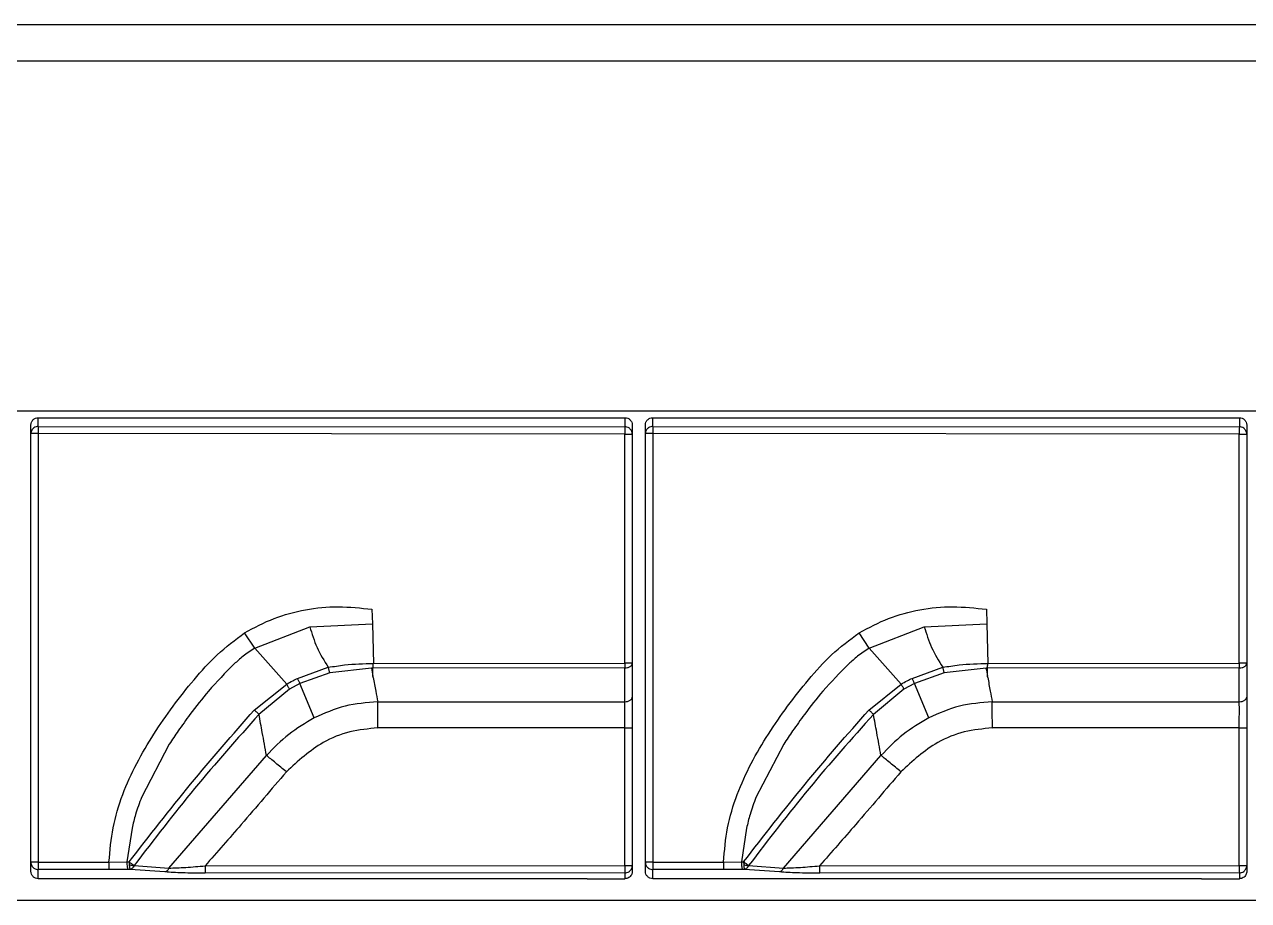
# Model space of a CAD drawing. Header units: millimetres. Extents: x 271 to 405, y 465 to 539.
# Drawn here: x 324.9 to 338.24, y 507.01 to 516.55 of the extents above; entities that cross this region are included whole.
import ezdxf

# ---------------------------------------------------------------- set-up
doc = ezdxf.new("R2010")
doc.units = ezdxf.units.MM

msp = doc.modelspace()

# ---------------------------------------------------------------- linework, layer by layer
at = {"color": 7, "linetype": 'Continuous', "lineweight": 25}
for p, q in [((290.122, 516.554), (359.573, 516.554)), ((290.122, 516.554), (358.667, 516.554)), ((359.573, 516.154), (290.122, 516.154)), ((358.126, 512.342), (291.621, 512.341)), ((324.974, 512.096), (324.974, 512.189)), ((325.055, 512.269), (331.445, 512.269)), ((325.055, 512.175), (325.055, 512.269)), ((325.055, 512.175), (331.445, 512.17)), ((331.445, 512.269), (331.445, 512.17)), ((331.526, 512.189), (331.526, 512.091)), ((331.668, 512.096), (331.668, 512.189)), ((331.749, 512.269), (338.139, 512.269)), ((331.749, 512.175), (331.749, 512.269)), ((331.749, 512.175), (338.139, 512.17)), ((338.139, 512.269), (338.139, 512.17)), ((338.22, 512.189), (338.22, 512.091)), ((324.974, 507.427), (324.974, 512.096)), ((325.055, 512.097), (325.054, 507.428)), ((331.444, 512.092), (325.055, 512.097)), ((331.444, 509.595), (331.444, 512.092)), ((331.526, 512.091), (331.526, 509.594)), ((331.668, 507.427), (331.668, 512.096)), ((331.749, 512.097), (331.748, 507.428)), ((338.138, 512.092), (331.749, 512.097)), ((338.138, 509.595), (338.138, 512.092)), ((338.22, 512.091), (338.22, 509.594)), ((328.69, 510.183), (328.695, 510.024)), ((335.384, 510.183), (335.389, 510.024)), ((327.413, 509.76), (327.303, 509.927)), ((327.413, 509.76), (328.013, 509.993)), ((328.013, 509.993), (328.695, 510.024)), ((328.695, 510.024), (328.706, 509.593)), ((334.107, 509.76), (333.997, 509.927)), ((334.107, 509.76), (334.707, 509.993)), ((334.707, 509.993), (335.389, 510.024)), ((335.389, 510.024), (335.4, 509.593)), ((327.761, 509.367), (327.413, 509.76)), ((334.455, 509.367), (334.107, 509.76)), ((327.879, 509.43), (328.214, 509.551)), ((328.685, 509.542), (328.23, 509.49)), ((328.7, 509.542), (328.685, 509.542)), ((331.444, 509.545), (328.7, 509.542)), ((328.701, 509.452), (328.7, 509.542)), ((328.706, 509.593), (331.444, 509.595)), ((331.444, 509.176), (331.444, 509.545)), ((331.526, 509.594), (331.526, 509.226)), ((334.573, 509.43), (334.908, 509.551)), ((335.379, 509.542), (334.924, 509.49)), ((335.394, 509.542), (335.379, 509.542)), ((338.138, 509.545), (335.394, 509.542)), ((335.395, 509.452), (335.394, 509.542)), ((335.4, 509.593), (338.138, 509.595)), ((338.138, 509.176), (338.138, 509.545)), ((338.22, 509.594), (338.22, 509.226)), ((327.905, 509.374), (327.791, 509.313)), ((328.23, 509.49), (327.905, 509.375)), ((328.061, 508.999), (327.905, 509.374)), ((334.599, 509.374), (334.485, 509.313)), ((334.924, 509.49), (334.599, 509.375)), ((334.755, 508.999), (334.599, 509.374)), ((327.408, 509.085), (327.761, 509.367)), ((327.791, 509.313), (327.459, 509.038)), ((334.102, 509.085), (334.455, 509.367)), ((334.485, 509.313), (334.153, 509.038)), ((328.753, 509.173), (331.444, 509.176)), ((335.447, 509.173), (338.138, 509.176)), ((328.754, 508.893), (331.444, 508.896)), ((331.444, 508.893), (328.754, 508.89)), ((331.444, 507.391), (331.444, 508.893)), ((331.526, 508.893), (331.526, 507.391)), ((335.448, 508.893), (338.138, 508.896)), ((338.138, 508.893), (335.448, 508.89)), ((338.138, 507.391), (338.138, 508.893)), ((338.22, 508.893), (338.22, 507.391)), ((326.482, 508.712), (326.179, 508.133)), ((333.176, 508.712), (332.873, 508.133)), ((326.478, 507.363), (327.541, 508.59)), ((333.172, 507.363), (334.235, 508.59)), ((326.076, 507.798), (326.02, 507.43)), ((332.77, 507.798), (332.714, 507.43)), ((324.974, 507.328), (324.974, 507.427)), ((325.054, 507.428), (325.825, 507.428)), ((325.825, 507.428), (326.02, 507.43)), ((326.02, 507.43), (326.045, 507.43)), ((326.045, 507.43), (326.046, 507.4)), ((326.099, 507.391), (326.478, 507.363)), ((326.872, 507.388), (331.444, 507.391)), ((331.526, 507.391), (331.526, 507.328)), ((331.668, 507.328), (331.668, 507.427)), ((331.748, 507.428), (332.519, 507.428)), ((332.519, 507.428), (332.714, 507.43)), ((332.714, 507.43), (332.739, 507.43)), ((332.739, 507.43), (332.74, 507.4)), ((332.793, 507.391), (333.172, 507.363)), ((333.566, 507.388), (338.138, 507.391)), ((338.22, 507.391), (338.22, 507.328)), ((325.825, 507.348), (325.055, 507.347)), ((325.055, 507.248), (325.055, 507.347)), ((331.033, 507.248), (325.055, 507.248)), ((326.055, 507.349), (326.031, 507.349)), ((326.435, 507.321), (326.055, 507.349)), ((331.445, 507.311), (326.873, 507.308)), ((331.033, 507.248), (331.445, 507.248)), ((331.445, 507.311), (331.445, 507.248)), ((332.519, 507.348), (331.749, 507.347)), ((331.749, 507.248), (331.749, 507.347)), ((337.727, 507.248), (331.749, 507.248)), ((332.749, 507.349), (332.725, 507.349)), ((333.129, 507.321), (332.749, 507.349)), ((338.139, 507.311), (333.567, 507.308)), ((337.727, 507.248), (338.139, 507.248)), ((338.139, 507.311), (338.139, 507.248)), ((358.126, 507.01), (291.621, 507.01))]:
    msp.add_line(p, q, dxfattribs=at)
at = {"color": 7, "linetype": 'Continuous', "lineweight": 25, "flags": 128}
for points in [[(328.704, 509.439), (328.703, 509.447), (328.701, 509.452)], [(335.398, 509.439), (335.397, 509.447), (335.395, 509.452)], [(328.754, 508.89), (328.754, 508.89), (328.754, 508.891), (328.754, 508.891), (328.754, 508.891), (328.754, 508.892), (328.754, 508.892), (328.754, 508.893), (328.754, 508.893)], [(335.448, 508.89), (335.448, 508.89), (335.448, 508.891), (335.448, 508.891), (335.448, 508.891), (335.448, 508.892), (335.448, 508.892), (335.448, 508.893), (335.448, 508.893)]]:
    msp.add_lwpolyline(points, dxfattribs=at)
at = {"color": 7, "linetype": 'Continuous', "lineweight": 25}
for centre, radius, start, end in [((328.106, 512.111), 3.052, 178.8009, 180.2767), ((334.498, 512.107), 3.054, 178.8017, 180.2763), ((334.8, 512.111), 3.052, 178.8009, 180.2767), ((341.192, 512.107), 3.054, 178.8017, 180.2763), ((415.134, 525.184), 87.853, 190.25627, 190.31585), ((339.636, 509.6), 8.192, 180.0303, 180.3847), ((421.828, 525.184), 87.853, 190.25627, 190.31585), ((346.33, 509.6), 8.192, 180.0303, 180.3847), ((328, 507.412), 2.946, 179.6961, 181.2645), ((328.771, 507.413), 2.947, 179.6961, 181.2644), ((329.856, 507.372), 2.984, 179.7067, 181.239), ((334.428, 507.376), 2.984, 179.7067, 181.239), ((334.694, 507.412), 2.946, 179.6961, 181.2645), ((335.465, 507.413), 2.947, 179.6961, 181.2644), ((336.55, 507.372), 2.984, 179.7067, 181.239), ((341.122, 507.376), 2.984, 179.7067, 181.239)]:
    msp.add_arc(centre, radius, start, end, dxfattribs=at)
for points, knots in [([(324.974, 512.189), (324.975, 512.2), (324.977, 512.221), (324.993, 512.243), (325.009, 512.256), (325.028, 512.267), (325.044, 512.268), (325.055, 512.269)], [0, 0, 0, 0, 0.246055, 0.49554, 0.623249, 0.746587, 1, 1, 1, 1]), ([(325.055, 512.175), (325.048, 512.175), (325.03, 512.173), (325.009, 512.162), (324.993, 512.148), (324.983, 512.133), (324.976, 512.115), (324.975, 512.102), (324.974, 512.096)], [0, 0, 0, 0, 0.182036, 0.411431, 0.545976, 0.690302, 0.842527, 1, 1, 1, 1]), ([(331.445, 512.269), (331.456, 512.268), (331.477, 512.266), (331.499, 512.25), (331.513, 512.234), (331.524, 512.216), (331.525, 512.2), (331.526, 512.189)], [0, 0, 0, 0, 0.249636, 0.501402, 0.628165, 0.75021, 1, 1, 1, 1]), ([(331.526, 512.091), (331.526, 512.097), (331.525, 512.11), (331.517, 512.128), (331.507, 512.143), (331.491, 512.158), (331.47, 512.168), (331.453, 512.17), (331.445, 512.17)], [0, 0, 0, 0, 0.157473, 0.309699, 0.454025, 0.58857, 0.817964, 1, 1, 1, 1]), ([(331.668, 512.189), (331.669, 512.2), (331.671, 512.221), (331.687, 512.243), (331.704, 512.256), (331.722, 512.267), (331.738, 512.268), (331.749, 512.269)], [0, 0, 0, 0, 0.246055, 0.49554, 0.623249, 0.746587, 1, 1, 1, 1]), ([(331.749, 512.175), (331.742, 512.175), (331.724, 512.173), (331.703, 512.162), (331.687, 512.148), (331.677, 512.133), (331.67, 512.115), (331.669, 512.102), (331.668, 512.096)], [0, 0, 0, 0, 0.182036, 0.411431, 0.545976, 0.690302, 0.842527, 1, 1, 1, 1]), ([(338.139, 512.269), (338.15, 512.268), (338.171, 512.266), (338.193, 512.25), (338.207, 512.234), (338.218, 512.216), (338.219, 512.2), (338.22, 512.189)], [0, 0, 0, 0, 0.249636, 0.501402, 0.628165, 0.75021, 1, 1, 1, 1]), ([(338.22, 512.091), (338.22, 512.097), (338.219, 512.11), (338.211, 512.128), (338.201, 512.143), (338.185, 512.158), (338.164, 512.168), (338.147, 512.17), (338.139, 512.17)], [0, 0, 0, 0, 0.157473, 0.309699, 0.454025, 0.58857, 0.817964, 1, 1, 1, 1]), ([(325.055, 512.097), (325.044, 512.097), (325.029, 512.097), (325.01, 512.096), (324.997, 512.096), (324.987, 512.096), (324.977, 512.096), (324.975, 512.096), (324.974, 512.096)], [0, 0, 0, 0, 0.243743, 0.372827, 0.502302, 0.631379, 0.759406, 1, 1, 1, 1]), ([(331.444, 512.092), (331.452, 512.092), (331.469, 512.092), (331.491, 512.092), (331.507, 512.091), (331.517, 512.091), (331.525, 512.091), (331.526, 512.091), (331.526, 512.091)], [0, 0, 0, 0, 0.181752, 0.411268, 0.545131, 0.689867, 0.842768, 1, 1, 1, 1]), ([(331.749, 512.097), (331.738, 512.097), (331.723, 512.097), (331.704, 512.096), (331.691, 512.096), (331.681, 512.096), (331.671, 512.096), (331.669, 512.096), (331.668, 512.096)], [0, 0, 0, 0, 0.243743, 0.372827, 0.502302, 0.631379, 0.759406, 1, 1, 1, 1]), ([(338.138, 512.092), (338.146, 512.092), (338.163, 512.092), (338.185, 512.092), (338.201, 512.091), (338.211, 512.091), (338.219, 512.091), (338.22, 512.091), (338.22, 512.091)], [0, 0, 0, 0, 0.181752, 0.411268, 0.545131, 0.689867, 0.842768, 1, 1, 1, 1]), ([(327.303, 509.927), (327.408, 509.983), (327.618, 510.095), (327.965, 510.187), (328.326, 510.223), (328.568, 510.196), (328.69, 510.183)], [0, 0, 0, 0, 0.248333, 0.494266, 0.743232, 1, 1, 1, 1]), ([(333.997, 509.927), (334.102, 509.983), (334.312, 510.095), (334.659, 510.187), (335.02, 510.223), (335.262, 510.196), (335.384, 510.183)], [0, 0, 0, 0, 0.248333, 0.494266, 0.743232, 1, 1, 1, 1]), ([(325.825, 507.428), (325.836, 507.554), (325.858, 507.804), (326.002, 508.285), (326.299, 508.832), (326.668, 509.325), (326.998, 509.699), (327.2, 509.85), (327.303, 509.927)], [0, 0, 0, 0, 0.126243, 0.252407, 0.500957, 0.747041, 0.871227, 1, 1, 1, 1]), ([(328.013, 509.993), (328.036, 509.916), (328.083, 509.76), (328.17, 509.621), (328.214, 509.551)], [0, 0, 0, 0, 0.48812, 1, 1, 1, 1]), ([(332.519, 507.428), (332.53, 507.554), (332.552, 507.804), (332.696, 508.285), (332.993, 508.832), (333.362, 509.325), (333.692, 509.699), (333.894, 509.85), (333.997, 509.927)], [0, 0, 0, 0, 0.126243, 0.252407, 0.500957, 0.747041, 0.871227, 1, 1, 1, 1]), ([(334.707, 509.993), (334.73, 509.916), (334.777, 509.76), (334.864, 509.621), (334.908, 509.551)], [0, 0, 0, 0, 0.48812, 1, 1, 1, 1]), ([(327.413, 509.76), (327.369, 509.732), (327.29, 509.679), (327.22, 509.615), (327.189, 509.587)], [0, 0, 0, 0, 0.548877, 1, 1, 1, 1]), ([(334.107, 509.76), (334.063, 509.732), (333.984, 509.679), (333.914, 509.615), (333.883, 509.587)], [0, 0, 0, 0, 0.548877, 1, 1, 1, 1]), ([(327.189, 509.587), (327.093, 509.49), (326.921, 509.317), (326.773, 509.123), (326.707, 509.037)], [0, 0, 0, 0, 0.556874, 1, 1, 1, 1]), ([(328.214, 509.551), (328.273, 509.56), (328.436, 509.586), (328.601, 509.59), (328.706, 509.593)], [0, 0, 0, 0, 0.363352, 1, 1, 1, 1]), ([(328.23, 509.49), (328.229, 509.495), (328.227, 509.503), (328.223, 509.519), (328.219, 509.535), (328.216, 509.545), (328.214, 509.551)], [0, 0, 0, 0, 0.24719, 0.499867, 0.752615, 1, 1, 1, 1]), ([(331.526, 509.594), (331.525, 509.594), (331.523, 509.594), (331.513, 509.595), (331.503, 509.595), (331.489, 509.595), (331.47, 509.595), (331.455, 509.595), (331.444, 509.595)], [0, 0, 0, 0, 0.240463, 0.368553, 0.497681, 0.627218, 0.756382, 1, 1, 1, 1]), ([(331.444, 509.545), (331.455, 509.545), (331.47, 509.546), (331.489, 509.552), (331.503, 509.559), (331.513, 509.567), (331.523, 509.578), (331.525, 509.588), (331.526, 509.594)], [0, 0, 0, 0, 0.241127, 0.370686, 0.502719, 0.634695, 0.763396, 1, 1, 1, 1]), ([(333.883, 509.587), (333.787, 509.49), (333.615, 509.317), (333.467, 509.123), (333.401, 509.037)], [0, 0, 0, 0, 0.556874, 1, 1, 1, 1]), ([(334.908, 509.551), (334.967, 509.56), (335.13, 509.586), (335.295, 509.59), (335.4, 509.593)], [0, 0, 0, 0, 0.363352, 1, 1, 1, 1]), ([(334.924, 509.49), (334.923, 509.495), (334.921, 509.503), (334.917, 509.519), (334.913, 509.535), (334.91, 509.545), (334.908, 509.551)], [0, 0, 0, 0, 0.24719, 0.499867, 0.752615, 1, 1, 1, 1]), ([(338.22, 509.594), (338.219, 509.594), (338.217, 509.594), (338.207, 509.595), (338.197, 509.595), (338.183, 509.595), (338.164, 509.595), (338.149, 509.595), (338.138, 509.595)], [0, 0, 0, 0, 0.240463, 0.368553, 0.497681, 0.627218, 0.756382, 1, 1, 1, 1]), ([(338.138, 509.545), (338.149, 509.545), (338.164, 509.546), (338.183, 509.552), (338.197, 509.559), (338.207, 509.567), (338.217, 509.578), (338.219, 509.588), (338.22, 509.594)], [0, 0, 0, 0, 0.241127, 0.370686, 0.502719, 0.634695, 0.763396, 1, 1, 1, 1]), ([(327.761, 509.367), (327.782, 509.379), (327.821, 509.402), (327.862, 509.421), (327.879, 509.43)], [0, 0, 0, 0, 0.557096, 1, 1, 1, 1]), ([(327.905, 509.374), (327.903, 509.378), (327.9, 509.387), (327.894, 509.401), (327.887, 509.415), (327.882, 509.425), (327.879, 509.43)], [0, 0, 0, 0, 0.247246, 0.499807, 0.752471, 1, 1, 1, 1]), ([(328.704, 509.439), (328.713, 509.39), (328.729, 509.301), (328.745, 509.212), (328.753, 509.173)], [0, 0, 0, 0, 0.560088, 1, 1, 1, 1]), ([(334.455, 509.367), (334.476, 509.379), (334.515, 509.402), (334.556, 509.421), (334.573, 509.43)], [0, 0, 0, 0, 0.557096, 1, 1, 1, 1]), ([(334.599, 509.374), (334.597, 509.378), (334.594, 509.387), (334.588, 509.401), (334.581, 509.415), (334.576, 509.425), (334.573, 509.43)], [0, 0, 0, 0, 0.247246, 0.499807, 0.752471, 1, 1, 1, 1]), ([(335.398, 509.439), (335.407, 509.39), (335.423, 509.301), (335.439, 509.212), (335.447, 509.173)], [0, 0, 0, 0, 0.560088, 1, 1, 1, 1]), ([(327.791, 509.313), (327.789, 509.317), (327.785, 509.325), (327.778, 509.339), (327.769, 509.353), (327.764, 509.362), (327.761, 509.367)], [0, 0, 0, 0, 0.247051, 0.499713, 0.752528, 1, 1, 1, 1]), ([(334.485, 509.313), (334.483, 509.317), (334.479, 509.325), (334.472, 509.339), (334.463, 509.353), (334.458, 509.362), (334.455, 509.367)], [0, 0, 0, 0, 0.247051, 0.499713, 0.752528, 1, 1, 1, 1]), ([(328.753, 509.173), (328.632, 509.165), (328.391, 509.147), (328.171, 509.048), (328.061, 508.999)], [0, 0, 0, 0, 0.5002704, 1, 1, 1, 1]), ([(331.444, 509.176), (331.455, 509.177), (331.47, 509.178), (331.489, 509.184), (331.503, 509.191), (331.513, 509.199), (331.523, 509.21), (331.525, 509.22), (331.526, 509.226)], [0, 0, 0, 0, 0.241128, 0.370687, 0.50272, 0.634695, 0.763396, 1, 1, 1, 1]), ([(331.526, 509.226), (331.526, 509.169), (331.526, 509.067), (331.526, 508.946), (331.526, 508.893)], [0, 0, 0, 0, 0.558262, 1, 1, 1, 1]), ([(335.447, 509.173), (335.326, 509.165), (335.085, 509.147), (334.865, 509.048), (334.755, 508.999)], [0, 0, 0, 0, 0.50027, 1, 1, 1, 1]), ([(338.138, 509.176), (338.149, 509.177), (338.164, 509.178), (338.183, 509.184), (338.197, 509.191), (338.207, 509.199), (338.217, 509.21), (338.219, 509.22), (338.22, 509.226)], [0, 0, 0, 0, 0.241128, 0.370687, 0.50272, 0.634695, 0.763396, 1, 1, 1, 1]), ([(338.22, 509.226), (338.22, 509.169), (338.22, 509.067), (338.22, 508.946), (338.22, 508.893)], [0, 0, 0, 0, 0.5582622, 1, 1, 1, 1]), ([(326.045, 507.43), (326.264, 507.714), (326.702, 508.28), (327.174, 508.818), (327.408, 509.085)], [0, 0, 0, 0, 0.502993, 1, 1, 1, 1]), ([(327.459, 509.038), (327.222, 508.772), (326.748, 508.239), (326.315, 507.674), (326.099, 507.391)], [0, 0, 0, 0, 0.4998706, 1, 1, 1, 1]), ([(326.707, 509.037), (326.664, 508.977), (326.586, 508.871), (326.514, 508.761), (326.482, 508.712)], [0, 0, 0, 0, 0.560178, 1, 1, 1, 1]), ([(327.459, 509.038), (327.455, 509.041), (327.449, 509.048), (327.436, 509.06), (327.422, 509.073), (327.413, 509.081), (327.408, 509.085)], [0, 0, 0, 0, 0.246047, 0.499442, 0.75314, 1, 1, 1, 1]), ([(327.541, 508.59), (327.526, 508.673), (327.498, 508.823), (327.471, 508.972), (327.459, 509.038)], [0, 0, 0, 0, 0.558805, 1, 1, 1, 1]), ([(328.061, 508.999), (327.965, 508.943), (327.773, 508.83), (327.619, 508.67), (327.541, 508.59)], [0, 0, 0, 0, 0.499581, 1, 1, 1, 1]), ([(332.739, 507.43), (332.958, 507.714), (333.396, 508.28), (333.868, 508.818), (334.102, 509.085)], [0, 0, 0, 0, 0.502993, 1, 1, 1, 1]), ([(334.153, 509.038), (333.916, 508.772), (333.442, 508.239), (333.009, 507.674), (332.793, 507.391)], [0, 0, 0, 0, 0.499871, 1, 1, 1, 1]), ([(333.401, 509.037), (333.358, 508.977), (333.28, 508.871), (333.208, 508.761), (333.176, 508.712)], [0, 0, 0, 0, 0.5601777, 1, 1, 1, 1]), ([(334.153, 509.038), (334.149, 509.041), (334.143, 509.048), (334.13, 509.06), (334.116, 509.073), (334.107, 509.081), (334.102, 509.085)], [0, 0, 0, 0, 0.246047, 0.499442, 0.75314, 1, 1, 1, 1]), ([(334.235, 508.59), (334.22, 508.673), (334.192, 508.823), (334.165, 508.972), (334.153, 509.038)], [0, 0, 0, 0, 0.558805, 1, 1, 1, 1]), ([(334.755, 508.999), (334.659, 508.943), (334.467, 508.83), (334.313, 508.67), (334.235, 508.59)], [0, 0, 0, 0, 0.4995814, 1, 1, 1, 1]), ([(328.754, 508.89), (328.651, 508.88), (328.445, 508.862), (328.088, 508.716), (327.884, 508.529), (327.757, 508.412)], [0, 0, 0, 0, 0.272237, 0.547518, 1, 1, 1, 1]), ([(331.444, 508.893), (331.444, 508.894), (331.444, 508.895), (331.444, 508.896), (331.444, 508.896)], [0, 0, 0, 0, 0.560035, 1, 1, 1, 1]), ([(331.444, 508.893), (331.455, 508.893), (331.47, 508.893), (331.489, 508.893), (331.502, 508.893), (331.513, 508.893), (331.523, 508.893), (331.525, 508.893), (331.526, 508.893)], [0, 0, 0, 0, 0.240915, 0.370391, 0.5023, 0.633826, 0.762244, 1, 1, 1, 1]), ([(335.448, 508.89), (335.345, 508.88), (335.139, 508.862), (334.782, 508.716), (334.578, 508.529), (334.451, 508.412)], [0, 0, 0, 0, 0.272237, 0.547518, 1, 1, 1, 1]), ([(338.138, 508.893), (338.138, 508.894), (338.138, 508.895), (338.138, 508.896), (338.138, 508.896)], [0, 0, 0, 0, 0.560035, 1, 1, 1, 1]), ([(338.138, 508.893), (338.149, 508.893), (338.164, 508.893), (338.183, 508.893), (338.196, 508.893), (338.207, 508.893), (338.217, 508.893), (338.219, 508.893), (338.22, 508.893)], [0, 0, 0, 0, 0.240915, 0.370391, 0.5023, 0.633826, 0.762244, 1, 1, 1, 1]), ([(327.757, 508.412), (327.737, 508.429), (327.697, 508.462), (327.64, 508.509), (327.586, 508.553), (327.556, 508.578), (327.541, 508.59)], [0, 0, 0, 0, 0.250369, 0.500556, 0.750451, 1, 1, 1, 1]), ([(334.451, 508.412), (334.431, 508.429), (334.391, 508.462), (334.334, 508.509), (334.28, 508.553), (334.25, 508.578), (334.235, 508.59)], [0, 0, 0, 0, 0.250369, 0.500556, 0.750451, 1, 1, 1, 1]), ([(327.757, 508.412), (327.594, 508.221), (327.301, 507.877), (327.004, 507.538), (326.872, 507.388)], [0, 0, 0, 0, 0.55723, 1, 1, 1, 1]), ([(334.451, 508.412), (334.288, 508.221), (333.995, 507.877), (333.698, 507.538), (333.566, 507.388)], [0, 0, 0, 0, 0.55723, 1, 1, 1, 1]), ([(326.179, 508.133), (326.156, 508.072), (326.115, 507.962), (326.088, 507.848), (326.076, 507.798)], [0, 0, 0, 0, 0.560421, 1, 1, 1, 1]), ([(332.873, 508.133), (332.85, 508.072), (332.809, 507.962), (332.782, 507.848), (332.77, 507.798)], [0, 0, 0, 0, 0.560421, 1, 1, 1, 1]), ([(325.054, 507.428), (325.047, 507.428), (325.03, 507.428), (325.009, 507.427), (324.993, 507.427), (324.983, 507.427), (324.975, 507.427), (324.975, 507.427), (324.974, 507.427)], [0, 0, 0, 0, 0.181975, 0.411373, 0.545073, 0.689667, 0.84255, 1, 1, 1, 1]), ([(324.974, 507.427), (324.975, 507.42), (324.976, 507.407), (324.983, 507.389), (324.993, 507.374), (325.002, 507.367), (325.006, 507.363)], [0, 0, 0, 0, 0.267539, 0.526165, 0.771462, 1, 1, 1, 1]), ([(326.02, 507.43), (326.02, 507.42), (326.021, 507.4), (326.023, 507.374), (326.027, 507.355), (326.03, 507.351), (326.031, 507.349)], [0, 0, 0, 0, 0.2501817, 0.5000014, 0.7498159, 1, 1, 1, 1]), ([(326.099, 507.391), (326.095, 507.394), (326.088, 507.398), (326.075, 507.408), (326.06, 507.419), (326.05, 507.426), (326.045, 507.43)], [0, 0, 0, 0, 0.221754, 0.487119, 0.729135, 1, 1, 1, 1]), ([(326.046, 507.4), (326.046, 507.394), (326.047, 507.38), (326.05, 507.364), (326.052, 507.353), (326.054, 507.351), (326.055, 507.349)], [0, 0, 0, 0, 0.25001, 0.499562, 0.749799, 1, 1, 1, 1]), ([(326.046, 507.4), (326.052, 507.399), (326.063, 507.395), (326.082, 507.392), (326.093, 507.392), (326.099, 507.391)], [0, 0, 0, 0, 0.3323624, 0.6229617, 1, 1, 1, 1]), ([(326.099, 507.391), (326.096, 507.386), (326.091, 507.374), (326.08, 507.362), (326.068, 507.352), (326.06, 507.35), (326.055, 507.349)], [0, 0, 0, 0, 0.249812, 0.499999, 0.750183, 1, 1, 1, 1]), ([(326.478, 507.363), (326.506, 507.364), (326.564, 507.365), (326.696, 507.373), (326.802, 507.382), (326.872, 507.388)], [0, 0, 0, 0, 0.243767, 0.492923, 1, 1, 1, 1]), ([(331.444, 507.391), (331.455, 507.391), (331.47, 507.391), (331.489, 507.391), (331.503, 507.391), (331.513, 507.391), (331.523, 507.391), (331.525, 507.391), (331.526, 507.391)], [0, 0, 0, 0, 0.243617, 0.372782, 0.502319, 0.631448, 0.759539, 1, 1, 1, 1]), ([(331.445, 507.311), (331.453, 507.312), (331.47, 507.313), (331.491, 507.324), (331.507, 507.339), (331.517, 507.354), (331.525, 507.371), (331.526, 507.384), (331.526, 507.391)], [0, 0, 0, 0, 0.182036, 0.411431, 0.545976, 0.690302, 0.842527, 1, 1, 1, 1]), ([(331.748, 507.428), (331.741, 507.428), (331.724, 507.428), (331.703, 507.427), (331.687, 507.427), (331.677, 507.427), (331.669, 507.427), (331.669, 507.427), (331.668, 507.427)], [0, 0, 0, 0, 0.181975, 0.411373, 0.545073, 0.689667, 0.84255, 1, 1, 1, 1]), ([(331.668, 507.427), (331.669, 507.42), (331.67, 507.407), (331.677, 507.389), (331.687, 507.374), (331.696, 507.367), (331.7, 507.363)], [0, 0, 0, 0, 0.267539, 0.526165, 0.771462, 1, 1, 1, 1]), ([(332.714, 507.43), (332.714, 507.42), (332.715, 507.4), (332.717, 507.374), (332.721, 507.355), (332.724, 507.351), (332.725, 507.349)], [0, 0, 0, 0, 0.2501817, 0.5000014, 0.7498159, 1, 1, 1, 1]), ([(332.793, 507.391), (332.789, 507.394), (332.782, 507.398), (332.769, 507.408), (332.754, 507.419), (332.744, 507.426), (332.739, 507.43)], [0, 0, 0, 0, 0.2217539, 0.4871195, 0.7291354, 1, 1, 1, 1]), ([(332.74, 507.4), (332.74, 507.394), (332.741, 507.38), (332.744, 507.364), (332.746, 507.353), (332.748, 507.351), (332.749, 507.349)], [0, 0, 0, 0, 0.25001, 0.499562, 0.749799, 1, 1, 1, 1]), ([(332.74, 507.4), (332.746, 507.399), (332.757, 507.395), (332.776, 507.392), (332.787, 507.392), (332.793, 507.391)], [0, 0, 0, 0, 0.332362, 0.622962, 1, 1, 1, 1]), ([(332.793, 507.391), (332.79, 507.386), (332.785, 507.374), (332.774, 507.362), (332.762, 507.352), (332.754, 507.35), (332.749, 507.349)], [0, 0, 0, 0, 0.249812, 0.499999, 0.750183, 1, 1, 1, 1]), ([(333.172, 507.363), (333.2, 507.364), (333.258, 507.365), (333.39, 507.373), (333.496, 507.382), (333.566, 507.388)], [0, 0, 0, 0, 0.243767, 0.492923, 1, 1, 1, 1]), ([(338.138, 507.391), (338.149, 507.391), (338.164, 507.391), (338.183, 507.391), (338.197, 507.391), (338.207, 507.391), (338.217, 507.391), (338.219, 507.391), (338.22, 507.391)], [0, 0, 0, 0, 0.243617, 0.372782, 0.502319, 0.631448, 0.759539, 1, 1, 1, 1]), ([(338.139, 507.311), (338.147, 507.312), (338.164, 507.313), (338.185, 507.324), (338.201, 507.339), (338.211, 507.354), (338.219, 507.371), (338.22, 507.384), (338.22, 507.391)], [0, 0, 0, 0, 0.182036, 0.411431, 0.545976, 0.690302, 0.842527, 1, 1, 1, 1]), ([(325.055, 507.248), (325.045, 507.249), (325.023, 507.251), (325.001, 507.267), (324.987, 507.283), (324.977, 507.302), (324.975, 507.318), (324.974, 507.328)], [0, 0, 0, 0, 0.249649, 0.501423, 0.628183, 0.750223, 1, 1, 1, 1]), ([(326.031, 507.349), (325.993, 507.349), (325.925, 507.348), (325.856, 507.348), (325.825, 507.348)], [0, 0, 0, 0, 0.559986, 1, 1, 1, 1]), ([(326.478, 507.363), (326.475, 507.357), (326.47, 507.346), (326.459, 507.333), (326.447, 507.324), (326.439, 507.322), (326.434, 507.321)], [0, 0, 0, 0, 0.245528, 0.499445, 0.753667, 1, 1, 1, 1]), ([(326.873, 507.308), (326.788, 507.308), (326.629, 507.309), (326.496, 507.317), (326.435, 507.321)], [0, 0, 0, 0, 0.5358669, 1, 1, 1, 1]), ([(331.517, 507.291), (331.513, 507.285), (331.505, 507.272), (331.487, 507.259), (331.467, 507.25), (331.452, 507.249), (331.445, 507.248)], [0, 0, 0, 0, 0.25003, 0.506976, 0.750519, 1, 1, 1, 1]), ([(331.526, 507.328), (331.526, 507.322), (331.525, 507.309), (331.519, 507.297), (331.517, 507.291)], [0, 0, 0, 0, 0.49972, 1, 1, 1, 1]), ([(331.749, 507.248), (331.739, 507.249), (331.717, 507.251), (331.695, 507.267), (331.681, 507.283), (331.671, 507.302), (331.669, 507.318), (331.668, 507.328)], [0, 0, 0, 0, 0.249649, 0.501423, 0.628183, 0.750223, 1, 1, 1, 1]), ([(332.725, 507.349), (332.687, 507.349), (332.619, 507.348), (332.55, 507.348), (332.519, 507.348)], [0, 0, 0, 0, 0.559986, 1, 1, 1, 1]), ([(333.172, 507.363), (333.169, 507.357), (333.164, 507.346), (333.153, 507.333), (333.141, 507.324), (333.133, 507.322), (333.128, 507.321)], [0, 0, 0, 0, 0.245528, 0.499445, 0.753667, 1, 1, 1, 1]), ([(333.567, 507.308), (333.482, 507.308), (333.323, 507.309), (333.19, 507.317), (333.129, 507.321)], [0, 0, 0, 0, 0.535867, 1, 1, 1, 1]), ([(338.211, 507.291), (338.207, 507.285), (338.199, 507.272), (338.181, 507.259), (338.161, 507.25), (338.146, 507.249), (338.139, 507.248)], [0, 0, 0, 0, 0.25003, 0.506976, 0.750519, 1, 1, 1, 1]), ([(338.22, 507.328), (338.22, 507.322), (338.219, 507.309), (338.213, 507.297), (338.211, 507.291)], [0, 0, 0, 0, 0.49972, 1, 1, 1, 1])]:
    msp.add_open_spline(points, degree=3, knots=knots, dxfattribs=at)
for points in [[(328.7, 509.542), (328.701, 509.55), (328.703, 509.565), (328.705, 509.584), (328.706, 509.593)], [(335.394, 509.542), (335.395, 509.55), (335.397, 509.565), (335.399, 509.584), (335.4, 509.593)], [(328.754, 508.893), (328.754, 508.944), (328.754, 509.045), (328.753, 509.131), (328.753, 509.173)], [(331.444, 508.896), (331.444, 508.947), (331.445, 509.049), (331.445, 509.134), (331.444, 509.176)], [(335.448, 508.893), (335.448, 508.944), (335.448, 509.045), (335.447, 509.131), (335.447, 509.173)], [(338.138, 508.896), (338.138, 508.947), (338.139, 509.049), (338.139, 509.134), (338.138, 509.176)]]:
    msp.add_open_spline(points, degree=3, dxfattribs=at)
at = {"color": 8, "linetype": 'Continuous', "lineweight": 25}
for points in [[(325.006, 507.363), (325.015, 507.358), (325.03, 507.349), (325.047, 507.348), (325.055, 507.347)], [(331.7, 507.363), (331.709, 507.358), (331.724, 507.349), (331.741, 507.348), (331.749, 507.347)]]:
    msp.add_open_spline(points, degree=3, knots=[0, 0, 0, 0, 0.557602, 1, 1, 1, 1], dxfattribs=at)

doc.saveas('drawing.dxf')
